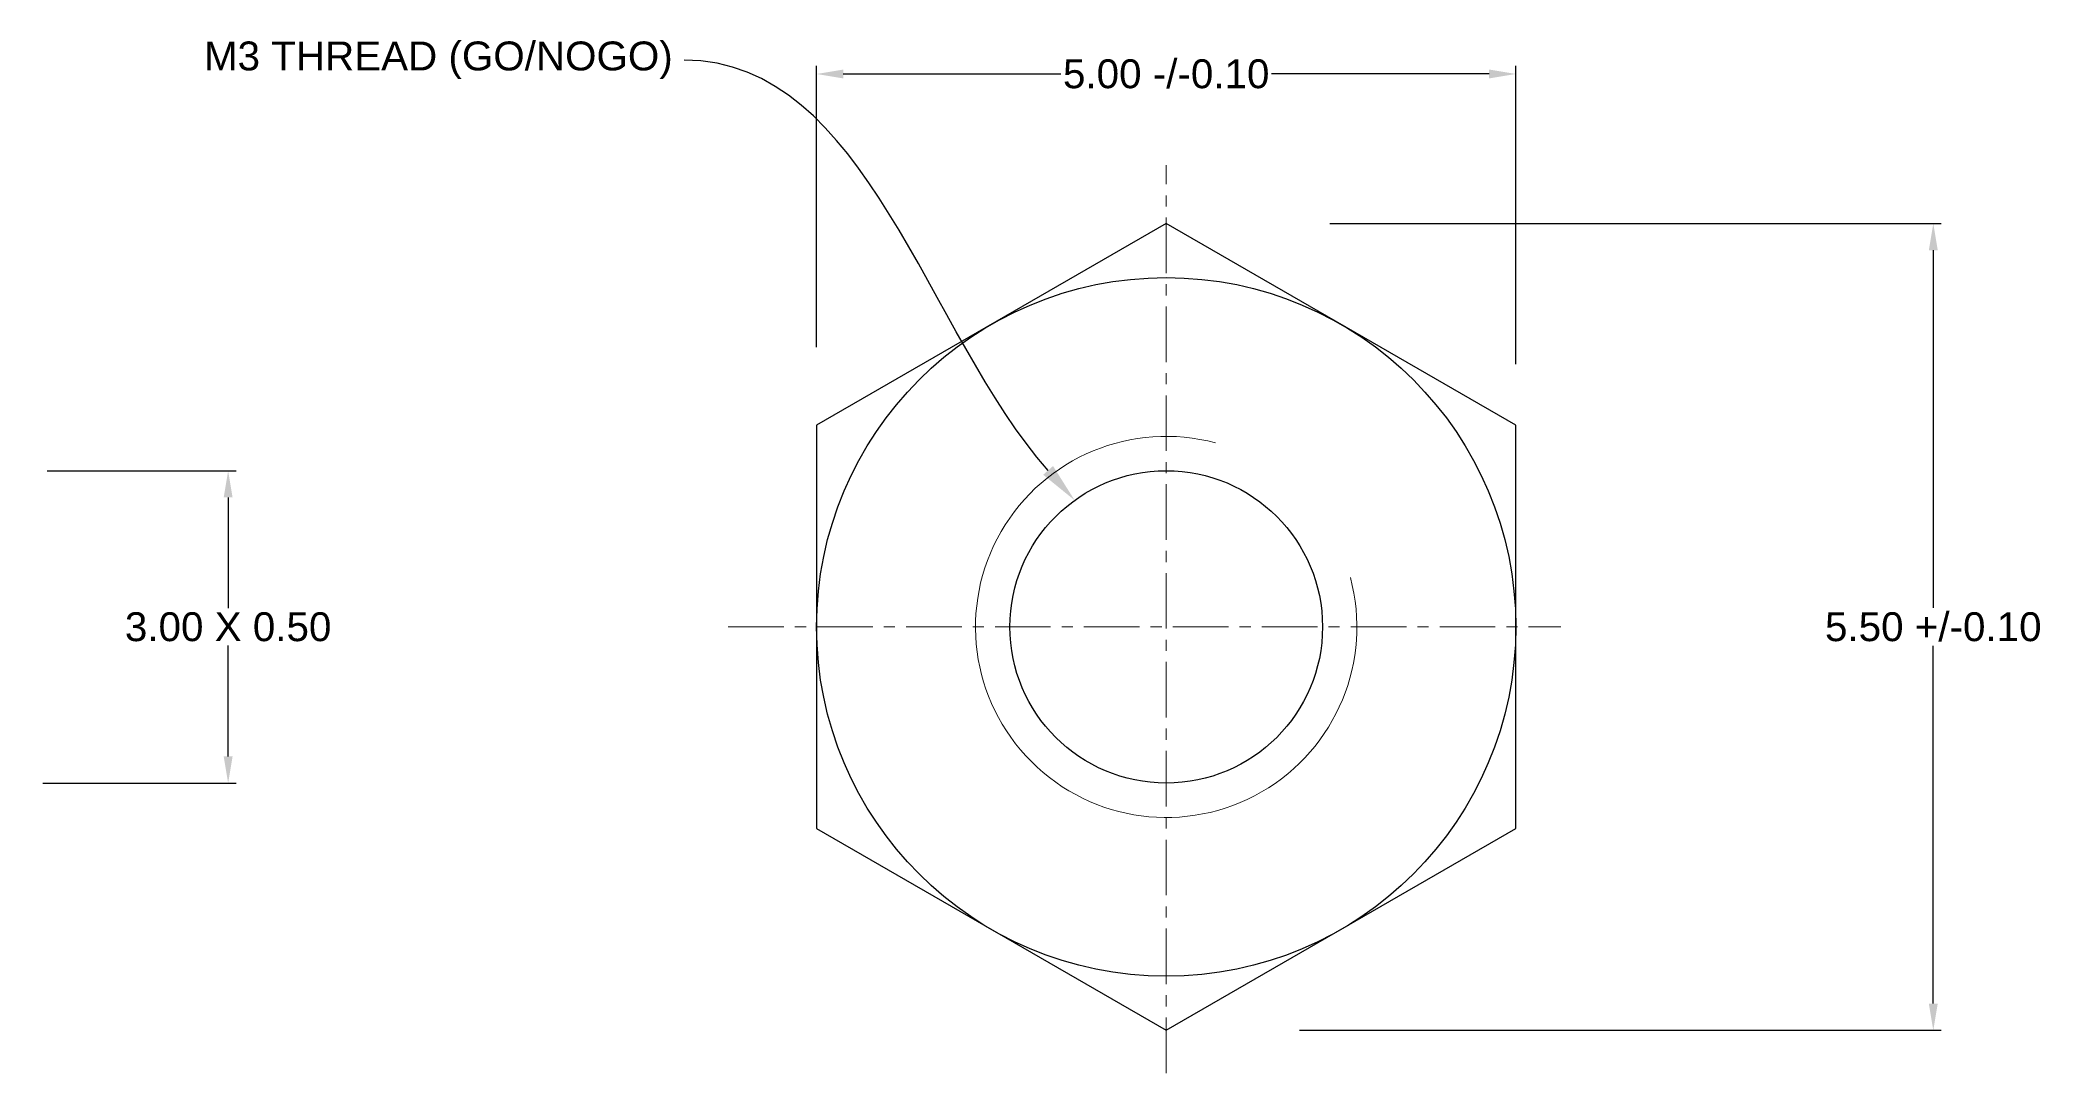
# Model space of a CAD drawing. Header units: inches. Extents: x -41.8 to 50.4, y 0.3 to 27.2.
# Drawn here: x 5.41 to 50.39, y 3.64 to 26.88 of the extents above; entities that cross this region are included whole.
import ezdxf
from ezdxf import colors
from ezdxf.entities.mleader import LeaderData, LeaderLine
from ezdxf.math import Vec2, Vec3

# ---------------------------------------------------------------- set-up
doc = ezdxf.new("R2010")
doc.units = ezdxf.units.IN
doc.header["$MEASUREMENT"] = 0
doc.linetypes.add('CENTER', pattern=[2, 1.25, -0.25, 0.25, -0.25])
for name, color, linetype, lineweight in [('AM_0', 7, 'Continuous', 30), ('AM_10', 7, 'Continuous', 5), ('AM_7', 7, 'CENTER', 5)]:
    doc.layers.add(name, color=color, linetype=linetype, lineweight=lineweight)
doc.layers.add('dims', color=7, linetype='Continuous')
doc.styles.get("Standard").update_dxf_attribs({"font": 'arial.ttf', "height": 0.1})
doc.dimstyles.get("Standard").update_dxf_attribs({"dimtxt": 0.18, "dimasz": 0.18, "dimexe": 0.18, "dimexo": 0.0625, "dimgap": 0.09, "dimtad": 0, "dimtih": 1, "dimtoh": 1, "dimdec": 4, "dimzin": 0, "dimdsep": 46, "dimtxsty": 'Standard', "dimcen": 0.09, "dimadec": 0, "dimazin": 0, "dimtfac": 1, "dimtdec": 4, "dimtofl": 0, "dimtmove": 0, "dimatfit": 3, "dimfxl": 1, "dimtolj": 1, "dimtzin": 0, "dimarcsym": 0})

# ---------------------------------------------------------------- blocks, each defined once
blk = doc.blocks.new('*D6')
at = {"layer": 'Defpoints', "color": 0, "lineweight": -2, "transparency": 16777216}
for p in [(38.601, 26.119), (22.877, 19.913), (38.601, 19.523)]:
    blk.add_point(p, dxfattribs=at)
at = {"layer": 'dims', "color": 0, "lineweight": -2, "transparency": 16777216}
for p, q in [((22.877, 19.975), (22.877, 26.299)), ((23.477, 26.119), (28.367, 26.119)), ((38.001, 26.119), (33.11, 26.119)), ((38.601, 19.586), (38.601, 26.299))]:
    blk.add_line(p, q, dxfattribs=at)
for points in [[(23.477, 26.219), (23.477, 26.019), (22.877, 26.119)], [(38.001, 26.219), (38.001, 26.019), (38.601, 26.119)]]:
    blk.add_solid(points, dxfattribs=at)
at = {"layer": 'dims', "color": 0, "transparency": 16777216, "insert": (30.739, 26.119), "char_height": 0.1, "attachment_point": 5}
blk.add_mtext('\\A1;{\\H6.5x;5.00 -/-0.10}', dxfattribs=at)
blk = doc.blocks.new('*D7')
at = {"layer": 'Defpoints', "color": 0, "lineweight": -2, "transparency": 16777216}
for p in [(34.358, 22.754), (33.675, 4.598), (47.99, 4.598)]:
    blk.add_point(p, dxfattribs=at)
at = {"layer": 'dims', "color": 0, "lineweight": -2, "transparency": 16777216}
for p, q in [((34.42, 22.754), (48.17, 22.754)), ((47.99, 22.154), (47.99, 14.102)), ((47.99, 5.198), (47.99, 13.25)), ((33.738, 4.598), (48.17, 4.598))]:
    blk.add_line(p, q, dxfattribs=at)
for points in [[(47.89, 22.154), (48.09, 22.154), (47.99, 22.754)], [(47.89, 5.198), (48.09, 5.198), (47.99, 4.598)]]:
    blk.add_solid(points, dxfattribs=at)
at = {"layer": 'dims', "color": 0, "transparency": 16777216, "insert": (47.99, 13.676), "char_height": 0.1, "attachment_point": 5}
blk.add_mtext('\\A1;{\\H6.5x;5.50 +/-0.10}', dxfattribs=at)
blk = doc.blocks.new('*D11')
at = {"color": 0, "lineweight": -2, "transparency": 16777216}
for p, q in [((5.571, 17.191), (9.822, 17.191)), ((9.642, 16.591), (9.642, 14.098)), ((9.642, 10.761), (9.642, 13.254)), ((5.473, 10.161), (9.822, 10.161))]:
    blk.add_line(p, q, dxfattribs=at)
for points in [[(9.542, 16.591), (9.742, 16.591), (9.642, 17.191)], [(9.542, 10.761), (9.742, 10.761), (9.642, 10.161)]]:
    blk.add_solid(points, dxfattribs=at)
at = {"layer": 'Defpoints', "color": 0, "lineweight": -2, "transparency": 16777216}
for p in [(5.508, 17.191), (5.411, 10.161), (9.642, 10.161)]:
    blk.add_point(p, dxfattribs=at)
at = {"color": 0, "lineweight": -2, "transparency": 16777216, "insert": (9.642, 13.676), "char_height": 0.1, "attachment_point": 5}
blk.add_mtext('\\A1;{\\H6.5x;3.00 X 0.50}', dxfattribs=at)

msp = doc.modelspace()

# ---------------------------------------------------------------- linework, layer by layer
at = {"layer": 'AM_0', "linetype": 'Continuous'}
for p, q in [((30.73892, 22.75418), (22.87693, 18.21506)), ((38.6009, 18.21506), (30.73892, 22.75418)), ((22.87693, 18.21506), (22.87693, 9.13682)), ((38.6009, 9.13682), (38.6009, 18.21506)), ((22.87693, 9.13682), (30.73892, 4.5977)), ((30.73892, 4.5977), (38.6009, 9.13682))]:
    msp.add_line(p, q, dxfattribs=at)
for radius in [7.86199, 3.51502]:
    msp.add_circle((30.73892, 13.67594), radius, dxfattribs=at)
at = {"layer": 'AM_10', "linetype": 'Continuous'}
msp.add_arc((30.73892, 13.67594), 4.28836, 75, 15, dxfattribs=at)
at = {"layer": 'AM_7', "linetype": 'CENTER'}
for p, q in [((30.73892, 3.63676), (30.73892, 24.06619)), ((20.88911, 13.67594), (39.61531, 13.67594))]:
    msp.add_line(p, q, dxfattribs=at)

# ---------------------------------------------------------------- dimensions: what is measured, and where the dimension line sits
at = {"lineweight": -2}
dim = msp.add_linear_dim(base=(9.64172, 10.16092), p1=(5.50825, 17.19096), p2=(5.41079, 10.16092), angle=90, text='{\\H6.5x;3.00 X 0.50}', dimstyle='Standard', override={"dimasz": 0.6}, dxfattribs=at)
dim.commit()
dim.dimension.update_dxf_attribs({"geometry": '*D11', "text_midpoint": (9.64172, 13.67594), "dimtype": 160})
at = {"layer": 'dims'}
dim = msp.add_linear_dim(base=(38.6009, 26.11928), p1=(22.87693, 19.91257), p2=(38.6009, 19.52319), text='{\\H6.5x;5.00 -/-0.10}', dimstyle='Standard', override={"dimasz": 0.6}, dxfattribs=at)
dim.commit()
dim.dimension.update_dxf_attribs({"geometry": '*D6', "text_midpoint": (30.73892, 26.11928)})
dim = msp.add_linear_dim(base=(47.98985, 4.5977), p1=(34.35766, 22.75418), p2=(33.67541, 4.5977), angle=90, text='{\\H6.5x;5.50 +/-0.10}', dimstyle='Standard', override={"dimasz": 0.6}, dxfattribs=at)
dim.commit()
dim.dimension.update_dxf_attribs({"geometry": '*D7', "text_midpoint": (47.98985, 13.67594)})

# ---------------------------------------------------------------- leaders
ml = msp.add_multileader_mtext('Standard', dxfattribs=at)
ml.set_content('M3 THREAD (GO/NOGO) ', color=256)
ml.set_leader_properties()
ml.build(insert=Vec2(0, 0))
ml.multileader.update_dxf_attribs({"leader_type": 2, "dogleg_length": 0.36, "arrow_head_size": 0.9})
ctx = ml.context
ctx.base_point, ctx.char_height, ctx.arrow_head_size, ctx.landing_gap_size, ctx.plane_origin = Vec3(8.93981, 26.42921), 0.65, 0.9, 0.2573, Vec3(26.97133, 18.88965)
ctx.text_align_type = 2
notes = []
notes.append((ctx, [(0, (1, 1, 0), (20.92707, 26.42921), (-1, 0), 1.02921, [(0, [(28.68014, 16.52494)], 0, [])])]))
ctx.mtext.insert, ctx.mtext.alignment, ctx.mtext.flow_direction = Vec3(19.64056, 26.84975), 3, 5
for ctx, leaders in notes:
    for number, flags, end, landing, length, lines in leaders:
        leader = LeaderData()
        leader.index, (leader.has_last_leader_line, leader.has_dogleg_vector, leader.attachment_direction) = number, flags
        leader.last_leader_point, leader.dogleg_vector, leader.dogleg_length = Vec3(end), Vec3(landing), length
        for number, points, colour, breaks in lines:
            line = LeaderLine()
            line.index, line.vertices, line.color, line.breaks = number, Vec3.list(points), colors.encode_raw_color(colour), breaks
            leader.lines.append(line)
        ctx.leaders.append(leader)

doc.saveas('drawing.dxf')
